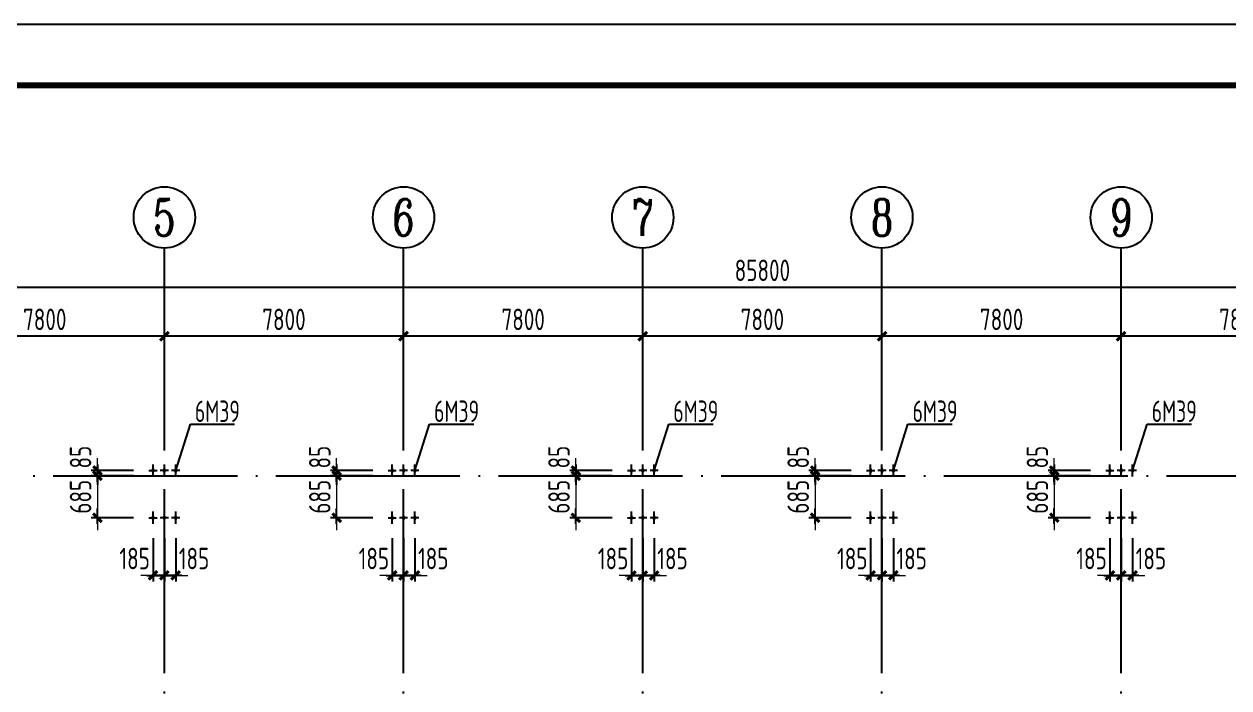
# Model space of a CAD drawing. Extents: x -2746917 to -971774, y -3334247 to -3250358.
# Drawn here: x -2082254 to -2062611, y -3284999 to -3274173 of the extents above; entities that cross this region are included whole.
import ezdxf
from ezdxf.enums import TextEntityAlignment as Align

# ---------------------------------------------------------------- set-up
doc = ezdxf.new("R2010")
doc.units = 0
doc.header["$LTSCALE"] = 1000
doc.header["$MEASUREMENT"] = 0
doc.header["$PDMODE"] = 35
doc.linetypes.add('DOTE', pattern=[2.42, 2, -0.2, 0.02, -0.2])
doc.layers.get('0').update_dxf_attribs({"linetype": 'CONTINUOUS'})
doc.layers.get('Defpoints').update_dxf_attribs({"linetype": 'CONTINUOUS'})
for name, color, linetype in [('AXIS', 253, 'DOTE'), ('COLU', 7, 'CONTINUOUS'), ('DIM', 3, 'CONTINUOUS'), ('NUM', 7, 'CONTINUOUS'), ('PUB_TITLE', 4, 'CONTINUOUS'), ('TEXT', 7, 'CONTINUOUS'), ('THIN', 7, 'CONTINUOUS')]:
    doc.layers.add(name, color=color, linetype=linetype)
doc.layers.add('yichutu', color=7, linetype='CONTINUOUS', true_color=0xffffff, plot=False)
doc.styles.add('TSSD_Axis', font='Complex.shx', dxfattribs={"width": 0.7, "bigfont": 'hztxt.shx'})
doc.styles.add('TSSD_Dimension', font='tssdeng.shx', dxfattribs={"width": 0.75, "bigfont": 'Hztxt.shx'})
doc.styles.add('TSSD_Rein', font='Tssdeng.shx', dxfattribs={"width": 0.75, "bigfont": 'hztxt.shx'})
doc.dimstyles.new('TSSD_100_100', dxfattribs={"dimtxt": 350, "dimasz": 100, "dimexe": 100, "dimexo": 250, "dimgap": 100, "dimtad": 1, "dimdec": 0, "dimzin": 0, "dimdsep": 46, "dimtxsty": 'TSSD_Dimension', "dimblk": '_tsdbk', "dimcen": 0, "dimdle": 100, "dimclrt": 7, "dimadec": 0, "dimazin": 0, "dimtfac": 1, "dimtdec": 0, "dimtix": 1, "dimtmove": 2, "dimatfit": 3, "dimldrblk": '_tsdbk', "dimfxl": 250, "dimtolj": 1, "dimtzin": 0, "dimlwd": 5, "dimarcsym": 0})
doc.dimstyles.new('TSSD_200_100', dxfattribs={"dimtxt": 350, "dimasz": 100, "dimexe": 100, "dimexo": 250, "dimgap": 100, "dimtad": 1, "dimdec": 0, "dimlfac": 2, "dimzin": 0, "dimdsep": 46, "dimtxsty": 'TSSD_Dimension', "dimblk": 'ARCHTICK', "dimcen": 0, "dimdle": 100, "dimclrt": 7, "dimadec": 0, "dimazin": 0, "dimtfac": 1, "dimtdec": 0, "dimtix": 1, "dimtmove": 2, "dimatfit": 3, "dimfxl": 1, "dimtolj": 1, "dimtzin": 0, "dimarcsym": 0})

# ---------------------------------------------------------------- blocks, each defined once
blk = doc.blocks.new('ts_axno')
at = {"color": 0, "linetype": 'ByBlock', "lineweight": -2}
blk.add_circle((0, 0), 0.5, dxfattribs=at)
at = {"color": 0, "linetype": 'ByBlock', "lineweight": -2, "style": 'TSSD_Axis', "width": 0.7}
blk.add_attdef('A', text='', height=0.6, dxfattribs=at).set_placement((0, 0), align=Align.MIDDLE_CENTER)
blk = doc.blocks.new('_ArchTick')
at = {"color": 0, "const_width": 0.5}
blk.add_lwpolyline([(-0.71, -0.71), (0.71, 0.71)], dxfattribs=at)
blk = doc.blocks.new('*D1307')
at = {"layer": 'Defpoints', "color": 0, "ltscale": 1.5}
for p in [(-2064367, -3279264), (-2064367, -3280539), (-2060467, -3280539)]:
    blk.add_point(p, dxfattribs=at)
at = {"layer": 'DIM', "color": 0, "lineweight": -2, "ltscale": 1.5}
for p, q in [((-2060367, -3279264), (-2064467, -3279264)), ((-2064367, -3280289), (-2064367, -3279164)), ((-2060467, -3280289), (-2060467, -3279164))]:
    blk.add_line(p, q, dxfattribs=at)
at = {"layer": 'DIM', "color": 0, "lineweight": -2, "ltscale": 1.5, "xscale": 100, "yscale": 100, "zscale": 100, "rotation": 180}
blk.add_blockref('_ArchTick', (-2064367, -3279264), dxfattribs=at)
at = {"layer": 'DIM', "color": 0, "lineweight": -2, "ltscale": 1.5, "xscale": 100, "yscale": 100, "zscale": 100}
blk.add_blockref('_ArchTick', (-2060467, -3279264), dxfattribs=at)
at = {"layer": 'DIM', "color": 7, "ltscale": 1.5, "insert": (-2062417, -3278989), "char_height": 350, "attachment_point": 5, "style": 'TSSD_Dimension'}
blk.add_mtext('\\A1;7800', dxfattribs=at)
blk = doc.blocks.new('*D1308')
at = {"layer": 'Defpoints', "color": 0, "ltscale": 1.5}
for p in [(-2068267, -3279264), (-2068267, -3280539), (-2064367, -3280539)]:
    blk.add_point(p, dxfattribs=at)
at = {"layer": 'DIM', "color": 0, "lineweight": -2, "ltscale": 1.5}
for p, q in [((-2064267, -3279264), (-2068367, -3279264)), ((-2068267, -3280289), (-2068267, -3279164)), ((-2064367, -3280289), (-2064367, -3279164))]:
    blk.add_line(p, q, dxfattribs=at)
at = {"layer": 'DIM', "color": 0, "lineweight": -2, "ltscale": 1.5, "xscale": 100, "yscale": 100, "zscale": 100, "rotation": 180}
blk.add_blockref('_ArchTick', (-2068267, -3279264), dxfattribs=at)
at = {"layer": 'DIM', "color": 0, "lineweight": -2, "ltscale": 1.5, "xscale": 100, "yscale": 100, "zscale": 100}
blk.add_blockref('_ArchTick', (-2064367, -3279264), dxfattribs=at)
at = {"layer": 'DIM', "color": 7, "ltscale": 1.5, "insert": (-2066317, -3278989), "char_height": 350, "attachment_point": 5, "style": 'TSSD_Dimension'}
blk.add_mtext('\\A1;7800', dxfattribs=at)
blk = doc.blocks.new('*D1309')
at = {"layer": 'Defpoints', "color": 0, "ltscale": 1.5}
for p in [(-2072167, -3279264), (-2072167, -3280539), (-2068267, -3280539)]:
    blk.add_point(p, dxfattribs=at)
at = {"layer": 'DIM', "color": 0, "lineweight": -2, "ltscale": 1.5}
for p, q in [((-2068167, -3279264), (-2072267, -3279264)), ((-2072167, -3280289), (-2072167, -3279164)), ((-2068267, -3280289), (-2068267, -3279164))]:
    blk.add_line(p, q, dxfattribs=at)
at = {"layer": 'DIM', "color": 0, "lineweight": -2, "ltscale": 1.5, "xscale": 100, "yscale": 100, "zscale": 100, "rotation": 180}
blk.add_blockref('_ArchTick', (-2072167, -3279264), dxfattribs=at)
at = {"layer": 'DIM', "color": 0, "lineweight": -2, "ltscale": 1.5, "xscale": 100, "yscale": 100, "zscale": 100}
blk.add_blockref('_ArchTick', (-2068267, -3279264), dxfattribs=at)
at = {"layer": 'DIM', "color": 7, "ltscale": 1.5, "insert": (-2070217, -3278989), "char_height": 350, "attachment_point": 5, "style": 'TSSD_Dimension'}
blk.add_mtext('\\A1;7800', dxfattribs=at)
blk = doc.blocks.new('*D1310')
at = {"layer": 'Defpoints', "color": 0, "ltscale": 1.5}
for p in [(-2076067, -3279264), (-2076067, -3280539), (-2072167, -3280539)]:
    blk.add_point(p, dxfattribs=at)
at = {"layer": 'DIM', "color": 0, "lineweight": -2, "ltscale": 1.5}
for p, q in [((-2072067, -3279264), (-2076167, -3279264)), ((-2076067, -3280289), (-2076067, -3279164)), ((-2072167, -3280289), (-2072167, -3279164))]:
    blk.add_line(p, q, dxfattribs=at)
at = {"layer": 'DIM', "color": 0, "lineweight": -2, "ltscale": 1.5, "xscale": 100, "yscale": 100, "zscale": 100, "rotation": 180}
blk.add_blockref('_ArchTick', (-2076067, -3279264), dxfattribs=at)
at = {"layer": 'DIM', "color": 0, "lineweight": -2, "ltscale": 1.5, "xscale": 100, "yscale": 100, "zscale": 100}
blk.add_blockref('_ArchTick', (-2072167, -3279264), dxfattribs=at)
at = {"layer": 'DIM', "color": 7, "ltscale": 1.5, "insert": (-2074117, -3278989), "char_height": 350, "attachment_point": 5, "style": 'TSSD_Dimension'}
blk.add_mtext('\\A1;7800', dxfattribs=at)
blk = doc.blocks.new('*D1311')
at = {"layer": 'Defpoints', "color": 0, "ltscale": 1.5}
for p in [(-2079967, -3279264), (-2079967, -3280539), (-2076067, -3280539)]:
    blk.add_point(p, dxfattribs=at)
at = {"layer": 'DIM', "color": 0, "lineweight": -2, "ltscale": 1.5}
for p, q in [((-2075967, -3279264), (-2080067, -3279264)), ((-2079967, -3280289), (-2079967, -3279164)), ((-2076067, -3280289), (-2076067, -3279164))]:
    blk.add_line(p, q, dxfattribs=at)
at = {"layer": 'DIM', "color": 0, "lineweight": -2, "ltscale": 1.5, "xscale": 100, "yscale": 100, "zscale": 100, "rotation": 180}
blk.add_blockref('_ArchTick', (-2079967, -3279264), dxfattribs=at)
at = {"layer": 'DIM', "color": 0, "lineweight": -2, "ltscale": 1.5, "xscale": 100, "yscale": 100, "zscale": 100}
blk.add_blockref('_ArchTick', (-2076067, -3279264), dxfattribs=at)
at = {"layer": 'DIM', "color": 7, "ltscale": 1.5, "insert": (-2078017, -3278989), "char_height": 350, "attachment_point": 5, "style": 'TSSD_Dimension'}
blk.add_mtext('\\A1;7800', dxfattribs=at)
blk = doc.blocks.new('*D1312')
at = {"layer": 'Defpoints', "color": 0, "ltscale": 1.5}
for p in [(-2083867, -3279264), (-2083867, -3280539), (-2079967, -3280539)]:
    blk.add_point(p, dxfattribs=at)
at = {"layer": 'DIM', "color": 0, "lineweight": -2, "ltscale": 1.5}
for p, q in [((-2079867, -3279264), (-2083967, -3279264)), ((-2083867, -3280289), (-2083867, -3279164)), ((-2079967, -3280289), (-2079967, -3279164))]:
    blk.add_line(p, q, dxfattribs=at)
at = {"layer": 'DIM', "color": 0, "lineweight": -2, "ltscale": 1.5, "xscale": 100, "yscale": 100, "zscale": 100, "rotation": 180}
blk.add_blockref('_ArchTick', (-2083867, -3279264), dxfattribs=at)
at = {"layer": 'DIM', "color": 0, "lineweight": -2, "ltscale": 1.5, "xscale": 100, "yscale": 100, "zscale": 100}
blk.add_blockref('_ArchTick', (-2079967, -3279264), dxfattribs=at)
at = {"layer": 'DIM', "color": 7, "ltscale": 1.5, "insert": (-2081917, -3278989), "char_height": 350, "attachment_point": 5, "style": 'TSSD_Dimension'}
blk.add_mtext('\\A1;7800', dxfattribs=at)
blk = doc.blocks.new('*D1315')
at = {"layer": 'Defpoints', "color": 0, "ltscale": 1.5}
for p in [(-2048767, -3278464), (-2091667, -3280539), (-2048767, -3280539)]:
    blk.add_point(p, dxfattribs=at)
at = {"layer": 'DIM', "color": 0, "lineweight": -2, "ltscale": 1.5}
for p, q in [((-2091767, -3278464), (-2048667, -3278464)), ((-2091667, -3280289), (-2091667, -3278364)), ((-2048767, -3280289), (-2048767, -3278364))]:
    blk.add_line(p, q, dxfattribs=at)
at = {"layer": 'DIM', "color": 0, "lineweight": -2, "ltscale": 1.5, "xscale": 100, "yscale": 100, "zscale": 100, "rotation": 180}
blk.add_blockref('_ArchTick', (-2091667, -3278464), dxfattribs=at)
at = {"layer": 'DIM', "color": 0, "lineweight": -2, "ltscale": 1.5, "xscale": 100, "yscale": 100, "zscale": 100}
blk.add_blockref('_ArchTick', (-2048767, -3278464), dxfattribs=at)
at = {"layer": 'DIM', "color": 7, "ltscale": 1.5, "insert": (-2070217, -3278189), "char_height": 350, "attachment_point": 5, "style": 'TSSD_Dimension'}
blk.add_mtext('\\A1;85800', dxfattribs=at)
blk = doc.blocks.new('A$C21E01B0F')
at = {"layer": 'THIN'}
for p, q in [((18, 241), (18, -299)), ((-162, -29), (198, -29))]:
    blk.add_line(p, q, dxfattribs=at)
blk.add_solid([(18, 151), (108, -29), (-72, -29), (18, -209)], dxfattribs=at)
blk = doc.blocks.new('_tsdbk')
blk.add_line((-1, 0), (1.5, 0))
at = {"const_width": 0.5}
blk.add_lwpolyline([(-0.7, -0.7), (0.7, 0.7)], dxfattribs=at)
blk = doc.blocks.new('*D1467')
at = {"layer": 'Defpoints', "color": 0, "ltscale": 1.5}
for p in [(-2080152, -3282304), (-2079967, -3282304), (-2079967, -3283164)]:
    blk.add_point(p, dxfattribs=at)
at = {"layer": 'DIM', "color": 0, "lineweight": -2, "ltscale": 1.5}
for p, q in [((-2080152, -3282554), (-2080152, -3283264)), ((-2079967, -3282554), (-2079967, -3283264))]:
    blk.add_line(p, q, dxfattribs=at)
at = {"layer": 'DIM', "color": 0, "lineweight": 5, "ltscale": 1.5}
for p, q in [((-2080252, -3283164), (-2080352, -3283164)), ((-2080152, -3283164), (-2079967, -3283164)), ((-2079867, -3283164), (-2079767, -3283164))]:
    blk.add_line(p, q, dxfattribs=at)
at = {"layer": 'DIM', "color": 0, "lineweight": 5, "ltscale": 1.5, "xscale": 100, "yscale": 100, "zscale": 100}
blk.add_blockref('_tsdbk', (-2080152, -3283164), dxfattribs=at)
at = {"layer": 'DIM', "color": 0, "lineweight": 5, "ltscale": 1.5, "xscale": 100, "yscale": 100, "zscale": 100, "rotation": 180}
blk.add_blockref('_tsdbk', (-2079967, -3283164), dxfattribs=at)
at = {"layer": 'DIM', "color": 7, "ltscale": 1.5, "insert": (-2080451, -3282889), "char_height": 350, "attachment_point": 5, "style": 'TSSD_Dimension'}
blk.add_mtext('\\A1;185', dxfattribs=at)
blk = doc.blocks.new('*D1468')
at = {"layer": 'Defpoints', "color": 0, "ltscale": 1.5}
for p in [(-2079967, -3282304), (-2079782, -3282304), (-2079782, -3283164)]:
    blk.add_point(p, dxfattribs=at)
at = {"layer": 'DIM', "color": 0, "lineweight": -2, "ltscale": 1.5}
for p, q in [((-2079967, -3282554), (-2079967, -3283264)), ((-2079782, -3282554), (-2079782, -3283264))]:
    blk.add_line(p, q, dxfattribs=at)
at = {"layer": 'DIM', "color": 0, "lineweight": 5, "ltscale": 1.5}
for p, q in [((-2080067, -3283164), (-2080167, -3283164)), ((-2079967, -3283164), (-2079782, -3283164)), ((-2079682, -3283164), (-2079582, -3283164))]:
    blk.add_line(p, q, dxfattribs=at)
at = {"layer": 'DIM', "color": 0, "lineweight": 5, "ltscale": 1.5, "xscale": 100, "yscale": 100, "zscale": 100}
blk.add_blockref('_tsdbk', (-2079967, -3283164), dxfattribs=at)
at = {"layer": 'DIM', "color": 0, "lineweight": 5, "ltscale": 1.5, "xscale": 100, "yscale": 100, "zscale": 100, "rotation": 180}
blk.add_blockref('_tsdbk', (-2079782, -3283164), dxfattribs=at)
at = {"layer": 'DIM', "color": 7, "ltscale": 1.5, "insert": (-2079483, -3282889), "char_height": 350, "attachment_point": 5, "style": 'TSSD_Dimension'}
blk.add_mtext('\\A1;185', dxfattribs=at)
blk = doc.blocks.new('*D1469')
at = {"layer": 'Defpoints', "color": 0, "ltscale": 1.5}
for p in [(-2081058, -3281539), (-2080218, -3281454), (-2080218, -3281539)]:
    blk.add_point(p, dxfattribs=at)
at = {"layer": 'DIM', "color": 0, "lineweight": 5, "ltscale": 1.5}
for p, q in [((-2081058, -3281354), (-2081058, -3281254)), ((-2081058, -3281454), (-2081058, -3281539)), ((-2081058, -3281639), (-2081058, -3281739))]:
    blk.add_line(p, q, dxfattribs=at)
at = {"layer": 'DIM', "color": 0, "lineweight": -2, "ltscale": 1.5}
for p, q in [((-2080468, -3281454), (-2081158, -3281454)), ((-2080468, -3281539), (-2081158, -3281539))]:
    blk.add_line(p, q, dxfattribs=at)
at = {"layer": 'DIM', "color": 0, "lineweight": 5, "ltscale": 1.5, "xscale": 100, "yscale": 100, "zscale": 100}
for p, rotation in [((-2081058, -3281454), 270), ((-2081058, -3281539), 90)]:
    blk.add_blockref('_tsdbk', p, dxfattribs=dict(at, rotation=rotation))
at = {"layer": 'DIM', "color": 7, "ltscale": 1.5, "insert": (-2081333, -3281235), "char_height": 350, "attachment_point": 5, "rotation": 90, "style": 'TSSD_Dimension'}
blk.add_mtext('\\A1;85', dxfattribs=at)
blk = doc.blocks.new('*D1470')
at = {"layer": 'Defpoints', "color": 0, "ltscale": 1.5}
for p in [(-2080218, -3281539), (-2081058, -3282224), (-2080218, -3282224)]:
    blk.add_point(p, dxfattribs=at)
at = {"layer": 'DIM', "color": 0, "lineweight": 5, "ltscale": 1.5}
for p, q in [((-2081058, -3281439), (-2081058, -3281339)), ((-2081058, -3281539), (-2081058, -3282224)), ((-2081058, -3282324), (-2081058, -3282424))]:
    blk.add_line(p, q, dxfattribs=at)
at = {"layer": 'DIM', "color": 0, "lineweight": -2, "ltscale": 1.5}
for p, q in [((-2080468, -3281539), (-2081158, -3281539)), ((-2080468, -3282224), (-2081158, -3282224))]:
    blk.add_line(p, q, dxfattribs=at)
at = {"layer": 'DIM', "color": 0, "lineweight": 5, "ltscale": 1.5, "xscale": 100, "yscale": 100, "zscale": 100}
for p, rotation in [((-2081058, -3281539), 270), ((-2081058, -3282224), 90)]:
    blk.add_blockref('_tsdbk', p, dxfattribs=dict(at, rotation=rotation))
at = {"layer": 'DIM', "color": 7, "ltscale": 1.5, "insert": (-2081333, -3281881), "char_height": 350, "attachment_point": 5, "rotation": 90, "style": 'TSSD_Dimension'}
blk.add_mtext('\\A1;685', dxfattribs=at)
blk = doc.blocks.new('*D1479')
at = {"layer": 'Defpoints', "color": 0, "ltscale": 1.5}
for p in [(-2076252, -3282304), (-2076067, -3282304), (-2076067, -3283164)]:
    blk.add_point(p, dxfattribs=at)
at = {"layer": 'DIM', "color": 0, "lineweight": -2, "ltscale": 1.5}
for p, q in [((-2076252, -3282554), (-2076252, -3283264)), ((-2076067, -3282554), (-2076067, -3283264))]:
    blk.add_line(p, q, dxfattribs=at)
at = {"layer": 'DIM', "color": 0, "lineweight": 5, "ltscale": 1.5}
for p, q in [((-2076352, -3283164), (-2076452, -3283164)), ((-2076252, -3283164), (-2076067, -3283164)), ((-2075967, -3283164), (-2075867, -3283164))]:
    blk.add_line(p, q, dxfattribs=at)
at = {"layer": 'DIM', "color": 0, "lineweight": 5, "ltscale": 1.5, "xscale": 100, "yscale": 100, "zscale": 100}
blk.add_blockref('_tsdbk', (-2076252, -3283164), dxfattribs=at)
at = {"layer": 'DIM', "color": 0, "lineweight": 5, "ltscale": 1.5, "xscale": 100, "yscale": 100, "zscale": 100, "rotation": 180}
blk.add_blockref('_tsdbk', (-2076067, -3283164), dxfattribs=at)
at = {"layer": 'DIM', "color": 7, "ltscale": 1.5, "insert": (-2076551, -3282889), "char_height": 350, "attachment_point": 5, "style": 'TSSD_Dimension'}
blk.add_mtext('\\A1;185', dxfattribs=at)
blk = doc.blocks.new('*D1480')
at = {"layer": 'Defpoints', "color": 0, "ltscale": 1.5}
for p in [(-2076067, -3282304), (-2075882, -3282304), (-2075882, -3283164)]:
    blk.add_point(p, dxfattribs=at)
at = {"layer": 'DIM', "color": 0, "lineweight": -2, "ltscale": 1.5}
for p, q in [((-2076067, -3282554), (-2076067, -3283264)), ((-2075882, -3282554), (-2075882, -3283264))]:
    blk.add_line(p, q, dxfattribs=at)
at = {"layer": 'DIM', "color": 0, "lineweight": 5, "ltscale": 1.5}
for p, q in [((-2076167, -3283164), (-2076267, -3283164)), ((-2076067, -3283164), (-2075882, -3283164)), ((-2075782, -3283164), (-2075682, -3283164))]:
    blk.add_line(p, q, dxfattribs=at)
at = {"layer": 'DIM', "color": 0, "lineweight": 5, "ltscale": 1.5, "xscale": 100, "yscale": 100, "zscale": 100}
blk.add_blockref('_tsdbk', (-2076067, -3283164), dxfattribs=at)
at = {"layer": 'DIM', "color": 0, "lineweight": 5, "ltscale": 1.5, "xscale": 100, "yscale": 100, "zscale": 100, "rotation": 180}
blk.add_blockref('_tsdbk', (-2075882, -3283164), dxfattribs=at)
at = {"layer": 'DIM', "color": 7, "ltscale": 1.5, "insert": (-2075583, -3282889), "char_height": 350, "attachment_point": 5, "style": 'TSSD_Dimension'}
blk.add_mtext('\\A1;185', dxfattribs=at)
blk = doc.blocks.new('*D1481')
at = {"layer": 'Defpoints', "color": 0, "ltscale": 1.5}
for p in [(-2077158, -3281539), (-2076318, -3281454), (-2076318, -3281539)]:
    blk.add_point(p, dxfattribs=at)
at = {"layer": 'DIM', "color": 0, "lineweight": 5, "ltscale": 1.5}
for p, q in [((-2077158, -3281354), (-2077158, -3281254)), ((-2077158, -3281454), (-2077158, -3281539)), ((-2077158, -3281639), (-2077158, -3281739))]:
    blk.add_line(p, q, dxfattribs=at)
at = {"layer": 'DIM', "color": 0, "lineweight": -2, "ltscale": 1.5}
for p, q in [((-2076568, -3281454), (-2077258, -3281454)), ((-2076568, -3281539), (-2077258, -3281539))]:
    blk.add_line(p, q, dxfattribs=at)
at = {"layer": 'DIM', "color": 0, "lineweight": 5, "ltscale": 1.5, "xscale": 100, "yscale": 100, "zscale": 100}
for p, rotation in [((-2077158, -3281454), 270), ((-2077158, -3281539), 90)]:
    blk.add_blockref('_tsdbk', p, dxfattribs=dict(at, rotation=rotation))
at = {"layer": 'DIM', "color": 7, "ltscale": 1.5, "insert": (-2077433, -3281235), "char_height": 350, "attachment_point": 5, "rotation": 90, "style": 'TSSD_Dimension'}
blk.add_mtext('\\A1;85', dxfattribs=at)
blk = doc.blocks.new('*D1482')
at = {"layer": 'Defpoints', "color": 0, "ltscale": 1.5}
for p in [(-2076318, -3281539), (-2077158, -3282224), (-2076318, -3282224)]:
    blk.add_point(p, dxfattribs=at)
at = {"layer": 'DIM', "color": 0, "lineweight": 5, "ltscale": 1.5}
for p, q in [((-2077158, -3281439), (-2077158, -3281339)), ((-2077158, -3281539), (-2077158, -3282224)), ((-2077158, -3282324), (-2077158, -3282424))]:
    blk.add_line(p, q, dxfattribs=at)
at = {"layer": 'DIM', "color": 0, "lineweight": -2, "ltscale": 1.5}
for p, q in [((-2076568, -3281539), (-2077258, -3281539)), ((-2076568, -3282224), (-2077258, -3282224))]:
    blk.add_line(p, q, dxfattribs=at)
at = {"layer": 'DIM', "color": 0, "lineweight": 5, "ltscale": 1.5, "xscale": 100, "yscale": 100, "zscale": 100}
for p, rotation in [((-2077158, -3281539), 270), ((-2077158, -3282224), 90)]:
    blk.add_blockref('_tsdbk', p, dxfattribs=dict(at, rotation=rotation))
at = {"layer": 'DIM', "color": 7, "ltscale": 1.5, "insert": (-2077433, -3281881), "char_height": 350, "attachment_point": 5, "rotation": 90, "style": 'TSSD_Dimension'}
blk.add_mtext('\\A1;685', dxfattribs=at)
blk = doc.blocks.new('*D1491')
at = {"layer": 'Defpoints', "color": 0, "ltscale": 1.5}
for p in [(-2072352, -3282304), (-2072167, -3282304), (-2072167, -3283164)]:
    blk.add_point(p, dxfattribs=at)
at = {"layer": 'DIM', "color": 0, "lineweight": -2, "ltscale": 1.5}
for p, q in [((-2072352, -3282554), (-2072352, -3283264)), ((-2072167, -3282554), (-2072167, -3283264))]:
    blk.add_line(p, q, dxfattribs=at)
at = {"layer": 'DIM', "color": 0, "lineweight": 5, "ltscale": 1.5}
for p, q in [((-2072452, -3283164), (-2072552, -3283164)), ((-2072352, -3283164), (-2072167, -3283164)), ((-2072067, -3283164), (-2071967, -3283164))]:
    blk.add_line(p, q, dxfattribs=at)
at = {"layer": 'DIM', "color": 0, "lineweight": 5, "ltscale": 1.5, "xscale": 100, "yscale": 100, "zscale": 100}
blk.add_blockref('_tsdbk', (-2072352, -3283164), dxfattribs=at)
at = {"layer": 'DIM', "color": 0, "lineweight": 5, "ltscale": 1.5, "xscale": 100, "yscale": 100, "zscale": 100, "rotation": 180}
blk.add_blockref('_tsdbk', (-2072167, -3283164), dxfattribs=at)
at = {"layer": 'DIM', "color": 7, "ltscale": 1.5, "insert": (-2072651, -3282889), "char_height": 350, "attachment_point": 5, "style": 'TSSD_Dimension'}
blk.add_mtext('\\A1;185', dxfattribs=at)
blk = doc.blocks.new('*D1492')
at = {"layer": 'Defpoints', "color": 0, "ltscale": 1.5}
for p in [(-2072167, -3282304), (-2071982, -3282304), (-2071982, -3283164)]:
    blk.add_point(p, dxfattribs=at)
at = {"layer": 'DIM', "color": 0, "lineweight": -2, "ltscale": 1.5}
for p, q in [((-2072167, -3282554), (-2072167, -3283264)), ((-2071982, -3282554), (-2071982, -3283264))]:
    blk.add_line(p, q, dxfattribs=at)
at = {"layer": 'DIM', "color": 0, "lineweight": 5, "ltscale": 1.5}
for p, q in [((-2072267, -3283164), (-2072367, -3283164)), ((-2072167, -3283164), (-2071982, -3283164)), ((-2071882, -3283164), (-2071782, -3283164))]:
    blk.add_line(p, q, dxfattribs=at)
at = {"layer": 'DIM', "color": 0, "lineweight": 5, "ltscale": 1.5, "xscale": 100, "yscale": 100, "zscale": 100}
blk.add_blockref('_tsdbk', (-2072167, -3283164), dxfattribs=at)
at = {"layer": 'DIM', "color": 0, "lineweight": 5, "ltscale": 1.5, "xscale": 100, "yscale": 100, "zscale": 100, "rotation": 180}
blk.add_blockref('_tsdbk', (-2071982, -3283164), dxfattribs=at)
at = {"layer": 'DIM', "color": 7, "ltscale": 1.5, "insert": (-2071683, -3282889), "char_height": 350, "attachment_point": 5, "style": 'TSSD_Dimension'}
blk.add_mtext('\\A1;185', dxfattribs=at)
blk = doc.blocks.new('*D1493')
at = {"layer": 'Defpoints', "color": 0, "ltscale": 1.5}
for p in [(-2073258, -3281539), (-2072418, -3281454), (-2072418, -3281539)]:
    blk.add_point(p, dxfattribs=at)
at = {"layer": 'DIM', "color": 0, "lineweight": 5, "ltscale": 1.5}
for p, q in [((-2073258, -3281354), (-2073258, -3281254)), ((-2073258, -3281454), (-2073258, -3281539)), ((-2073258, -3281639), (-2073258, -3281739))]:
    blk.add_line(p, q, dxfattribs=at)
at = {"layer": 'DIM', "color": 0, "lineweight": -2, "ltscale": 1.5}
for p, q in [((-2072668, -3281454), (-2073358, -3281454)), ((-2072668, -3281539), (-2073358, -3281539))]:
    blk.add_line(p, q, dxfattribs=at)
at = {"layer": 'DIM', "color": 0, "lineweight": 5, "ltscale": 1.5, "xscale": 100, "yscale": 100, "zscale": 100}
for p, rotation in [((-2073258, -3281454), 270), ((-2073258, -3281539), 90)]:
    blk.add_blockref('_tsdbk', p, dxfattribs=dict(at, rotation=rotation))
at = {"layer": 'DIM', "color": 7, "ltscale": 1.5, "insert": (-2073533, -3281235), "char_height": 350, "attachment_point": 5, "rotation": 90, "style": 'TSSD_Dimension'}
blk.add_mtext('\\A1;85', dxfattribs=at)
blk = doc.blocks.new('*D1494')
at = {"layer": 'Defpoints', "color": 0, "ltscale": 1.5}
for p in [(-2072418, -3281539), (-2073258, -3282224), (-2072418, -3282224)]:
    blk.add_point(p, dxfattribs=at)
at = {"layer": 'DIM', "color": 0, "lineweight": 5, "ltscale": 1.5}
for p, q in [((-2073258, -3281439), (-2073258, -3281339)), ((-2073258, -3281539), (-2073258, -3282224)), ((-2073258, -3282324), (-2073258, -3282424))]:
    blk.add_line(p, q, dxfattribs=at)
at = {"layer": 'DIM', "color": 0, "lineweight": -2, "ltscale": 1.5}
for p, q in [((-2072668, -3281539), (-2073358, -3281539)), ((-2072668, -3282224), (-2073358, -3282224))]:
    blk.add_line(p, q, dxfattribs=at)
at = {"layer": 'DIM', "color": 0, "lineweight": 5, "ltscale": 1.5, "xscale": 100, "yscale": 100, "zscale": 100}
for p, rotation in [((-2073258, -3281539), 270), ((-2073258, -3282224), 90)]:
    blk.add_blockref('_tsdbk', p, dxfattribs=dict(at, rotation=rotation))
at = {"layer": 'DIM', "color": 7, "ltscale": 1.5, "insert": (-2073533, -3281881), "char_height": 350, "attachment_point": 5, "rotation": 90, "style": 'TSSD_Dimension'}
blk.add_mtext('\\A1;685', dxfattribs=at)
blk = doc.blocks.new('*D1503')
at = {"layer": 'Defpoints', "color": 0, "ltscale": 1.5}
for p in [(-2068452, -3282304), (-2068267, -3282304), (-2068267, -3283164)]:
    blk.add_point(p, dxfattribs=at)
at = {"layer": 'DIM', "color": 0, "lineweight": -2, "ltscale": 1.5}
for p, q in [((-2068452, -3282554), (-2068452, -3283264)), ((-2068267, -3282554), (-2068267, -3283264))]:
    blk.add_line(p, q, dxfattribs=at)
at = {"layer": 'DIM', "color": 0, "lineweight": 5, "ltscale": 1.5}
for p, q in [((-2068552, -3283164), (-2068652, -3283164)), ((-2068452, -3283164), (-2068267, -3283164)), ((-2068167, -3283164), (-2068067, -3283164))]:
    blk.add_line(p, q, dxfattribs=at)
at = {"layer": 'DIM', "color": 0, "lineweight": 5, "ltscale": 1.5, "xscale": 100, "yscale": 100, "zscale": 100}
blk.add_blockref('_tsdbk', (-2068452, -3283164), dxfattribs=at)
at = {"layer": 'DIM', "color": 0, "lineweight": 5, "ltscale": 1.5, "xscale": 100, "yscale": 100, "zscale": 100, "rotation": 180}
blk.add_blockref('_tsdbk', (-2068267, -3283164), dxfattribs=at)
at = {"layer": 'DIM', "color": 7, "ltscale": 1.5, "insert": (-2068751, -3282889), "char_height": 350, "attachment_point": 5, "style": 'TSSD_Dimension'}
blk.add_mtext('\\A1;185', dxfattribs=at)
blk = doc.blocks.new('*D1504')
at = {"layer": 'Defpoints', "color": 0, "ltscale": 1.5}
for p in [(-2068267, -3282304), (-2068082, -3282304), (-2068082, -3283164)]:
    blk.add_point(p, dxfattribs=at)
at = {"layer": 'DIM', "color": 0, "lineweight": -2, "ltscale": 1.5}
for p, q in [((-2068267, -3282554), (-2068267, -3283264)), ((-2068082, -3282554), (-2068082, -3283264))]:
    blk.add_line(p, q, dxfattribs=at)
at = {"layer": 'DIM', "color": 0, "lineweight": 5, "ltscale": 1.5}
for p, q in [((-2068367, -3283164), (-2068467, -3283164)), ((-2068267, -3283164), (-2068082, -3283164)), ((-2067982, -3283164), (-2067882, -3283164))]:
    blk.add_line(p, q, dxfattribs=at)
at = {"layer": 'DIM', "color": 0, "lineweight": 5, "ltscale": 1.5, "xscale": 100, "yscale": 100, "zscale": 100}
blk.add_blockref('_tsdbk', (-2068267, -3283164), dxfattribs=at)
at = {"layer": 'DIM', "color": 0, "lineweight": 5, "ltscale": 1.5, "xscale": 100, "yscale": 100, "zscale": 100, "rotation": 180}
blk.add_blockref('_tsdbk', (-2068082, -3283164), dxfattribs=at)
at = {"layer": 'DIM', "color": 7, "ltscale": 1.5, "insert": (-2067783, -3282889), "char_height": 350, "attachment_point": 5, "style": 'TSSD_Dimension'}
blk.add_mtext('\\A1;185', dxfattribs=at)
blk = doc.blocks.new('*D1505')
at = {"layer": 'Defpoints', "color": 0, "ltscale": 1.5}
for p in [(-2069358, -3281539), (-2068518, -3281454), (-2068518, -3281539)]:
    blk.add_point(p, dxfattribs=at)
at = {"layer": 'DIM', "color": 0, "lineweight": 5, "ltscale": 1.5}
for p, q in [((-2069358, -3281354), (-2069358, -3281254)), ((-2069358, -3281454), (-2069358, -3281539)), ((-2069358, -3281639), (-2069358, -3281739))]:
    blk.add_line(p, q, dxfattribs=at)
at = {"layer": 'DIM', "color": 0, "lineweight": -2, "ltscale": 1.5}
for p, q in [((-2068768, -3281454), (-2069458, -3281454)), ((-2068768, -3281539), (-2069458, -3281539))]:
    blk.add_line(p, q, dxfattribs=at)
at = {"layer": 'DIM', "color": 0, "lineweight": 5, "ltscale": 1.5, "xscale": 100, "yscale": 100, "zscale": 100}
for p, rotation in [((-2069358, -3281454), 270), ((-2069358, -3281539), 90)]:
    blk.add_blockref('_tsdbk', p, dxfattribs=dict(at, rotation=rotation))
at = {"layer": 'DIM', "color": 7, "ltscale": 1.5, "insert": (-2069633, -3281235), "char_height": 350, "attachment_point": 5, "rotation": 90, "style": 'TSSD_Dimension'}
blk.add_mtext('\\A1;85', dxfattribs=at)
blk = doc.blocks.new('*D1506')
at = {"layer": 'Defpoints', "color": 0, "ltscale": 1.5}
for p in [(-2068518, -3281539), (-2069358, -3282224), (-2068518, -3282224)]:
    blk.add_point(p, dxfattribs=at)
at = {"layer": 'DIM', "color": 0, "lineweight": 5, "ltscale": 1.5}
for p, q in [((-2069358, -3281439), (-2069358, -3281339)), ((-2069358, -3281539), (-2069358, -3282224)), ((-2069358, -3282324), (-2069358, -3282424))]:
    blk.add_line(p, q, dxfattribs=at)
at = {"layer": 'DIM', "color": 0, "lineweight": -2, "ltscale": 1.5}
for p, q in [((-2068768, -3281539), (-2069458, -3281539)), ((-2068768, -3282224), (-2069458, -3282224))]:
    blk.add_line(p, q, dxfattribs=at)
at = {"layer": 'DIM', "color": 0, "lineweight": 5, "ltscale": 1.5, "xscale": 100, "yscale": 100, "zscale": 100}
for p, rotation in [((-2069358, -3281539), 270), ((-2069358, -3282224), 90)]:
    blk.add_blockref('_tsdbk', p, dxfattribs=dict(at, rotation=rotation))
at = {"layer": 'DIM', "color": 7, "ltscale": 1.5, "insert": (-2069633, -3281881), "char_height": 350, "attachment_point": 5, "rotation": 90, "style": 'TSSD_Dimension'}
blk.add_mtext('\\A1;685', dxfattribs=at)
blk = doc.blocks.new('*D1515')
at = {"layer": 'Defpoints', "color": 0, "ltscale": 1.5}
for p in [(-2064552, -3282304), (-2064367, -3282304), (-2064367, -3283164)]:
    blk.add_point(p, dxfattribs=at)
at = {"layer": 'DIM', "color": 0, "lineweight": -2, "ltscale": 1.5}
for p, q in [((-2064552, -3282554), (-2064552, -3283264)), ((-2064367, -3282554), (-2064367, -3283264))]:
    blk.add_line(p, q, dxfattribs=at)
at = {"layer": 'DIM', "color": 0, "lineweight": 5, "ltscale": 1.5}
for p, q in [((-2064652, -3283164), (-2064752, -3283164)), ((-2064552, -3283164), (-2064367, -3283164)), ((-2064267, -3283164), (-2064167, -3283164))]:
    blk.add_line(p, q, dxfattribs=at)
at = {"layer": 'DIM', "color": 0, "lineweight": 5, "ltscale": 1.5, "xscale": 100, "yscale": 100, "zscale": 100}
blk.add_blockref('_tsdbk', (-2064552, -3283164), dxfattribs=at)
at = {"layer": 'DIM', "color": 0, "lineweight": 5, "ltscale": 1.5, "xscale": 100, "yscale": 100, "zscale": 100, "rotation": 180}
blk.add_blockref('_tsdbk', (-2064367, -3283164), dxfattribs=at)
at = {"layer": 'DIM', "color": 7, "ltscale": 1.5, "insert": (-2064851, -3282889), "char_height": 350, "attachment_point": 5, "style": 'TSSD_Dimension'}
blk.add_mtext('\\A1;185', dxfattribs=at)
blk = doc.blocks.new('*D1516')
at = {"layer": 'Defpoints', "color": 0, "ltscale": 1.5}
for p in [(-2064367, -3282304), (-2064182, -3282304), (-2064182, -3283164)]:
    blk.add_point(p, dxfattribs=at)
at = {"layer": 'DIM', "color": 0, "lineweight": -2, "ltscale": 1.5}
for p, q in [((-2064367, -3282554), (-2064367, -3283264)), ((-2064182, -3282554), (-2064182, -3283264))]:
    blk.add_line(p, q, dxfattribs=at)
at = {"layer": 'DIM', "color": 0, "lineweight": 5, "ltscale": 1.5}
for p, q in [((-2064467, -3283164), (-2064567, -3283164)), ((-2064367, -3283164), (-2064182, -3283164)), ((-2064082, -3283164), (-2063982, -3283164))]:
    blk.add_line(p, q, dxfattribs=at)
at = {"layer": 'DIM', "color": 0, "lineweight": 5, "ltscale": 1.5, "xscale": 100, "yscale": 100, "zscale": 100}
blk.add_blockref('_tsdbk', (-2064367, -3283164), dxfattribs=at)
at = {"layer": 'DIM', "color": 0, "lineweight": 5, "ltscale": 1.5, "xscale": 100, "yscale": 100, "zscale": 100, "rotation": 180}
blk.add_blockref('_tsdbk', (-2064182, -3283164), dxfattribs=at)
at = {"layer": 'DIM', "color": 7, "ltscale": 1.5, "insert": (-2063883, -3282889), "char_height": 350, "attachment_point": 5, "style": 'TSSD_Dimension'}
blk.add_mtext('\\A1;185', dxfattribs=at)
blk = doc.blocks.new('*D1517')
at = {"layer": 'Defpoints', "color": 0, "ltscale": 1.5}
for p in [(-2065458, -3281539), (-2064618, -3281454), (-2064618, -3281539)]:
    blk.add_point(p, dxfattribs=at)
at = {"layer": 'DIM', "color": 0, "lineweight": 5, "ltscale": 1.5}
for p, q in [((-2065458, -3281354), (-2065458, -3281254)), ((-2065458, -3281454), (-2065458, -3281539)), ((-2065458, -3281639), (-2065458, -3281739))]:
    blk.add_line(p, q, dxfattribs=at)
at = {"layer": 'DIM', "color": 0, "lineweight": -2, "ltscale": 1.5}
for p, q in [((-2064868, -3281454), (-2065558, -3281454)), ((-2064868, -3281539), (-2065558, -3281539))]:
    blk.add_line(p, q, dxfattribs=at)
at = {"layer": 'DIM', "color": 0, "lineweight": 5, "ltscale": 1.5, "xscale": 100, "yscale": 100, "zscale": 100}
for p, rotation in [((-2065458, -3281454), 270), ((-2065458, -3281539), 90)]:
    blk.add_blockref('_tsdbk', p, dxfattribs=dict(at, rotation=rotation))
at = {"layer": 'DIM', "color": 7, "ltscale": 1.5, "insert": (-2065733, -3281235), "char_height": 350, "attachment_point": 5, "rotation": 90, "style": 'TSSD_Dimension'}
blk.add_mtext('\\A1;85', dxfattribs=at)
blk = doc.blocks.new('*D1518')
at = {"layer": 'Defpoints', "color": 0, "ltscale": 1.5}
for p in [(-2064618, -3281539), (-2065458, -3282224), (-2064618, -3282224)]:
    blk.add_point(p, dxfattribs=at)
at = {"layer": 'DIM', "color": 0, "lineweight": 5, "ltscale": 1.5}
for p, q in [((-2065458, -3281439), (-2065458, -3281339)), ((-2065458, -3281539), (-2065458, -3282224)), ((-2065458, -3282324), (-2065458, -3282424))]:
    blk.add_line(p, q, dxfattribs=at)
at = {"layer": 'DIM', "color": 0, "lineweight": -2, "ltscale": 1.5}
for p, q in [((-2064868, -3281539), (-2065558, -3281539)), ((-2064868, -3282224), (-2065558, -3282224))]:
    blk.add_line(p, q, dxfattribs=at)
at = {"layer": 'DIM', "color": 0, "lineweight": 5, "ltscale": 1.5, "xscale": 100, "yscale": 100, "zscale": 100}
for p, rotation in [((-2065458, -3281539), 270), ((-2065458, -3282224), 90)]:
    blk.add_blockref('_tsdbk', p, dxfattribs=dict(at, rotation=rotation))
at = {"layer": 'DIM', "color": 7, "ltscale": 1.5, "insert": (-2065733, -3281881), "char_height": 350, "attachment_point": 5, "rotation": 90, "style": 'TSSD_Dimension'}
blk.add_mtext('\\A1;685', dxfattribs=at)
blk = doc.blocks.new('yct-743-420-74300-42000-100-2002.0')
at = {"layer": 'yichutu', "color": 7, "true_color": 0xffffff}
blk.add_lwpolyline([(0, 0), (0, 42000), (74300, 42000), (74300, 0)], close=True, dxfattribs=at)
blk = doc.blocks.new('A$C6B365CFD')
at = {"layer": 'PUB_TITLE'}
blk.add_lwpolyline([(-70467, -17093), (-70467, 24907), (3833, 24907), (3833, -17093)], close=True, dxfattribs=at)
at = {"layer": 'PUB_TITLE', "const_width": 100}
blk.add_lwpolyline([(2833, -16093), (2833, 23907), (-69753, 23907), (-69753, -16093), (2833, -16093)], dxfattribs=at)

msp = doc.modelspace()

# ---------------------------------------------------------------- linework, layer by layer
at = {"layer": 'AXIS', "ltscale": 1.5}
for p, q in [((-2079967.09, -3306538.58), (-2079967.09, -3280538.58)), ((-2076067.09, -3306538.58), (-2076067.09, -3280538.58)), ((-2072167.09, -3306538.58), (-2072167.09, -3280538.58)), ((-2068267.09, -3306538.58), (-2068267.09, -3280538.58)), ((-2064367.09, -3306538.58), (-2064367.09, -3280538.58)), ((-2092667.09, -3281538.58), (-2047767.09, -3281538.58))]:
    msp.add_line(p, q, dxfattribs=at)
at = {"layer": 'NUM', "ltscale": 1.5}
for p, q in [((-2079967.09, -3280538.58), (-2079967.09, -3277825.93)), ((-2076067.09, -3280538.58), (-2076067.09, -3277825.93)), ((-2072167.09, -3280538.58), (-2072167.09, -3277825.93)), ((-2068267.09, -3280538.58), (-2068267.09, -3277825.93)), ((-2064367.09, -3280538.58), (-2064367.09, -3277825.93))]:
    msp.add_line(p, q, dxfattribs=at)
at = {"layer": 'NUM'}
for p, q in [((-2079782.09, -3281453.58), (-2079543.27, -3280697.43)), ((-2079543.27, -3280697.43), (-2078821.51, -3280697.43)), ((-2075882.09, -3281453.58), (-2075643.27, -3280697.43)), ((-2075643.27, -3280697.43), (-2074921.51, -3280697.43)), ((-2071982.09, -3281453.58), (-2071743.27, -3280697.43)), ((-2071743.27, -3280697.43), (-2071021.51, -3280697.43)), ((-2068082.09, -3281453.58), (-2067843.27, -3280697.43)), ((-2067843.27, -3280697.43), (-2067121.51, -3280697.43)), ((-2064182.09, -3281453.58), (-2063943.27, -3280697.43)), ((-2063943.27, -3280697.43), (-2063221.51, -3280697.43))]:
    msp.add_line(p, q, dxfattribs=at)

# ---------------------------------------------------------------- block references
at = {"ltscale": 1.5}
msp.add_blockref('A$C6B365CFD', (-2030140.13, -3299080.41), dxfattribs=at)
at = {"layer": 'COLU', "lineweight": 5, "yscale": 0.3675000006332994, "zscale": 0.3674999999999999, "rotation": 180}
for p, xscale in [((-2080158.66, -3281464.23), -0.3675000001676381), ((-2079960.51, -3281464.23), 0.3675000001676381), ((-2079775.51, -3281464.23), 0.3675000001676381), ((-2076258.66, -3281464.23), -0.3675000001676381), ((-2076060.51, -3281464.23), 0.3675000001676381), ((-2075875.51, -3281464.23), 0.3675000001676381), ((-2072358.66, -3281464.23), -0.3675000001676381), ((-2072160.51, -3281464.23), 0.3675000001676381), ((-2071975.51, -3281464.23), 0.3675000001676381), ((-2068458.66, -3281464.23), -0.3675000001676381), ((-2068260.51, -3281464.23), 0.3675000001676381), ((-2068075.51, -3281464.23), 0.3675000001676381), ((-2064558.66, -3281464.23), -0.3675000001676381), ((-2064360.51, -3281464.23), 0.3675000001676381), ((-2064175.51, -3281464.23), 0.3675000001676381), ((-2080158.66, -3282234.23), -0.3675000001676381), ((-2079960.51, -3282234.23), 0.3675000001676381), ((-2079775.51, -3282234.23), 0.3675000001676381), ((-2076258.66, -3282234.23), -0.3675000001676381), ((-2076060.51, -3282234.23), 0.3675000001676381), ((-2075875.51, -3282234.23), 0.3675000001676381), ((-2072358.66, -3282234.23), -0.3675000001676381), ((-2072160.51, -3282234.23), 0.3675000001676381), ((-2071975.51, -3282234.23), 0.3675000001676381), ((-2068458.66, -3282234.23), -0.3675000001676381), ((-2068260.51, -3282234.23), 0.3675000001676381), ((-2068075.51, -3282234.23), 0.3675000001676381), ((-2064558.66, -3282234.23), -0.3675000001676381), ((-2064360.51, -3282234.23), 0.3675000001676381), ((-2064175.51, -3282234.23), 0.3675000001676381)]:
    msp.add_blockref('A$C21E01B0F', p, dxfattribs=dict(at, xscale=xscale))
at = {"layer": 'NUM'}
ref = msp.add_blockref('ts_axno', (-2079967.09, -3277325.93), dxfattribs=dict(at, xscale=1000, yscale=1000, zscale=1000))
ref.add_attrib('5', '5', dxfattribs={"height": 600, "style": 'TSSD_Axis', "width": 0.7}).set_placement((-2079967.09, -3277325.93), align=Align.MIDDLE_CENTER)
ref = msp.add_blockref('ts_axno', (-2076067.09, -3277325.93), dxfattribs=dict(at, xscale=1000, yscale=1000, zscale=1000))
ref.add_attrib('6', '6', dxfattribs={"height": 600, "style": 'TSSD_Axis', "width": 0.7}).set_placement((-2076067.09, -3277325.93), align=Align.MIDDLE_CENTER)
ref = msp.add_blockref('ts_axno', (-2072167.09, -3277325.93), dxfattribs=dict(at, xscale=1000, yscale=1000, zscale=1000))
ref.add_attrib('7', '7', dxfattribs={"height": 600, "style": 'TSSD_Axis', "width": 0.7}).set_placement((-2072167.09, -3277325.93), align=Align.MIDDLE_CENTER)
ref = msp.add_blockref('ts_axno', (-2068267.09, -3277325.93), dxfattribs=dict(at, xscale=1000, yscale=1000, zscale=1000))
ref.add_attrib('8', '8', dxfattribs={"height": 600, "style": 'TSSD_Axis', "width": 0.7}).set_placement((-2068267.09, -3277325.93), align=Align.MIDDLE_CENTER)
ref = msp.add_blockref('ts_axno', (-2064367.09, -3277325.93), dxfattribs=dict(at, xscale=1000, yscale=1000, zscale=1000))
ref.add_attrib('9', '9', dxfattribs={"height": 600, "style": 'TSSD_Axis', "width": 0.7}).set_placement((-2064367.09, -3277325.93), align=Align.MIDDLE_CENTER)
at = {"layer": 'yichutu'}
msp.add_blockref('yct-743-420-74300-42000-100-2002.0', (-2100606.84, -3316173.05), dxfattribs=at)

# ---------------------------------------------------------------- texts
at = {"layer": 'TEXT', "lineweight": 5, "style": 'TSSD_Rein', "width": 0.7}
for p in [(-2079469.09, -3280662.42), (-2075569.09, -3280662.42), (-2071669.09, -3280662.42), (-2067769.09, -3280662.42), (-2063869.09, -3280662.42)]:
    msp.add_text('6M39', height=350, dxfattribs=at).set_placement(p)

# ---------------------------------------------------------------- dimensions: what is measured, and where the dimension line sits
at = {"layer": 'DIM', "ltscale": 1.5}
for base, p1, p2, picture, middle in [((-2048767.09, -3278463.58), (-2091667.09, -3280538.58), (-2048767.09, -3280538.58), '*D1315', (-2070217.09, -3278188.58)), ((-2083867.09, -3279263.58), (-2079967.09, -3280538.58), (-2083867.09, -3280538.58), '*D1312', (-2081917.09, -3278988.58)), ((-2079967.09, -3279263.58), (-2076067.09, -3280538.58), (-2079967.09, -3280538.58), '*D1311', (-2078017.09, -3278988.58)), ((-2076067.09, -3279263.58), (-2072167.09, -3280538.58), (-2076067.09, -3280538.58), '*D1310', (-2074117.09, -3278988.58)), ((-2072167.09, -3279263.58), (-2068267.09, -3280538.58), (-2072167.09, -3280538.58), '*D1309', (-2070217.09, -3278988.58)), ((-2068267.09, -3279263.58), (-2064367.09, -3280538.58), (-2068267.09, -3280538.58), '*D1308', (-2066317.09, -3278988.58)), ((-2064367.09, -3279263.58), (-2060467.09, -3280538.58), (-2064367.09, -3280538.58), '*D1307', (-2062417.09, -3278988.58))]:
    dim = msp.add_linear_dim(base=base, p1=p1, p2=p2, dimstyle='TSSD_200_100', dxfattribs=at)
    dim.commit()
    dim.dimension.update_dxf_attribs({"geometry": picture, "text_midpoint": middle})
for base, p1, p2, picture, middle in [((-2081057.55, -3281538.58), (-2080218.24, -3281453.58), (-2080218.24, -3281538.58), '*D1469', (-2081332.55, -3281235.28)), ((-2077157.55, -3281538.58), (-2076318.24, -3281453.58), (-2076318.24, -3281538.58), '*D1481', (-2077432.55, -3281235.28)), ((-2073257.55, -3281538.58), (-2072418.24, -3281453.58), (-2072418.24, -3281538.58), '*D1493', (-2073532.55, -3281235.28)), ((-2069357.55, -3281538.58), (-2068518.24, -3281453.58), (-2068518.24, -3281538.58), '*D1505', (-2069632.55, -3281235.28)), ((-2065457.55, -3281538.58), (-2064618.24, -3281453.58), (-2064618.24, -3281538.58), '*D1517', (-2065732.55, -3281235.28))]:
    dim = msp.add_linear_dim(base=base, p1=p1, p2=p2, angle=90, dimstyle='TSSD_100_100', dxfattribs=at)
    dim.commit()
    dim.dimension.update_dxf_attribs({"geometry": picture, "text_midpoint": middle, "dimtype": 160})
for base, p1, p2, picture, middle in [((-2081057.55, -3282223.58), (-2080218.24, -3281538.58), (-2080218.24, -3282223.58), '*D1470', (-2081332.55, -3281881.08)), ((-2077157.55, -3282223.58), (-2076318.24, -3281538.58), (-2076318.24, -3282223.58), '*D1482', (-2077432.55, -3281881.08)), ((-2073257.55, -3282223.58), (-2072418.24, -3281538.58), (-2072418.24, -3282223.58), '*D1494', (-2073532.55, -3281881.08)), ((-2069357.55, -3282223.58), (-2068518.24, -3281538.58), (-2068518.24, -3282223.58), '*D1506', (-2069632.55, -3281881.08)), ((-2065457.55, -3282223.58), (-2064618.24, -3281538.58), (-2064618.24, -3282223.58), '*D1518', (-2065732.55, -3281881.08))]:
    dim = msp.add_linear_dim(base=base, p1=p1, p2=p2, angle=90, dimstyle='TSSD_100_100', dxfattribs=at)
    dim.commit()
    dim.dimension.update_dxf_attribs({"geometry": picture, "text_midpoint": middle})
for base, p1, p2, picture, middle in [((-2079967.09, -3283164.4), (-2080152.09, -3282303.58), (-2079967.09, -3282303.58), '*D1467', (-2080451.16, -3282889.4)), ((-2079782.09, -3283164.4), (-2079967.09, -3282303.58), (-2079782.09, -3282303.58), '*D1468', (-2079483.02, -3282889.4)), ((-2076067.09, -3283164.4), (-2076252.09, -3282303.58), (-2076067.09, -3282303.58), '*D1479', (-2076551.16, -3282889.4)), ((-2075882.09, -3283164.4), (-2076067.09, -3282303.58), (-2075882.09, -3282303.58), '*D1480', (-2075583.02, -3282889.4)), ((-2072167.09, -3283164.4), (-2072352.09, -3282303.58), (-2072167.09, -3282303.58), '*D1491', (-2072651.16, -3282889.4)), ((-2071982.09, -3283164.4), (-2072167.09, -3282303.58), (-2071982.09, -3282303.58), '*D1492', (-2071683.02, -3282889.4)), ((-2068267.09, -3283164.4), (-2068452.09, -3282303.58), (-2068267.09, -3282303.58), '*D1503', (-2068751.16, -3282889.4)), ((-2068082.09, -3283164.4), (-2068267.09, -3282303.58), (-2068082.09, -3282303.58), '*D1504', (-2067783.02, -3282889.4)), ((-2064367.09, -3283164.4), (-2064552.09, -3282303.58), (-2064367.09, -3282303.58), '*D1515', (-2064851.16, -3282889.4)), ((-2064182.09, -3283164.4), (-2064367.09, -3282303.58), (-2064182.09, -3282303.58), '*D1516', (-2063883.02, -3282889.4))]:
    dim = msp.add_linear_dim(base=base, p1=p1, p2=p2, dimstyle='TSSD_100_100', dxfattribs=at)
    dim.commit()
    dim.dimension.update_dxf_attribs({"geometry": picture, "text_midpoint": middle, "dimtype": 160})

doc.saveas('drawing.dxf')
